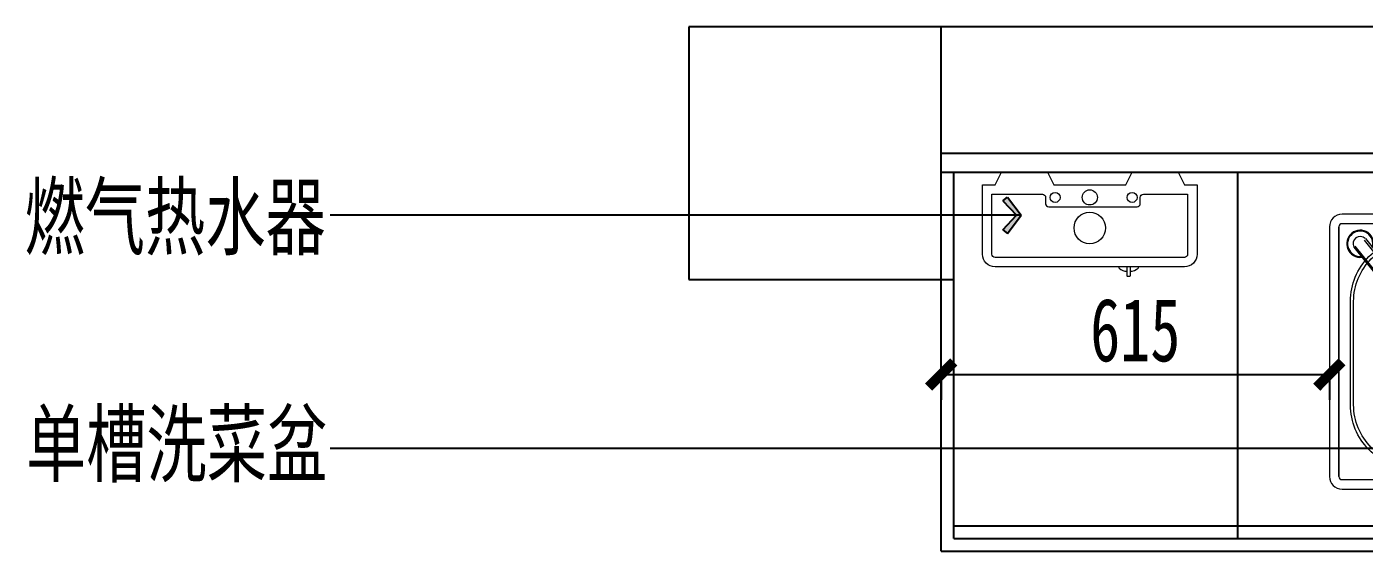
# Model space of a CAD drawing. Header units: millimetres. Extents: x 3104083 to 3173399, y -3165492 to -3044687.
# Drawn here: x 3113929 to 3116049, y -3155099 to -3154269 of the extents above; entities that cross this region are included whole.
import ezdxf

# ---------------------------------------------------------------- set-up
doc = ezdxf.new("R2010")
doc.units = ezdxf.units.MM
doc.header["$LTSCALE"] = 500
doc.header["$MEASUREMENT"] = 0
doc.header["$PDMODE"] = 2
doc.linetypes.add('ACAD_ISO03W100', pattern=[30, 12, -18])
doc.layers.get('0').update_dxf_attribs({"linetype": 'CONTINUOUS'})
doc.layers.get('DEFPOINTS').update_dxf_attribs({"linetype": 'CONTINUOUS'})
for name, color, linetype in [('D-节点尺寸', 5, 'CONTINUOUS'), ('P-完成面', 3, 'CONTINUOUS'), ('W-基础引线', 35, 'CONTINUOUS'), ('ZB_厨柜', 7, 'CONTINUOUS'), ('台面', 4, 'CONTINUOUS'), ('柜体', 2, 'CONTINUOUS')]:
    doc.layers.add(name, color=color, linetype=linetype)
doc.layers.add('墙体', color=6, linetype='CONTINUOUS', lineweight=25)
doc.layers.add('电器', color=85, linetype='CONTINUOUS', lineweight=15)
doc.styles.add('DIM', font='SimSun.ttf', dxfattribs={"width": 0.7})
doc.dimstyles.new('40', dxfattribs={"dimscale": 40, "dimtxt": 2.5, "dimasz": 1, "dimexe": 1, "dimexo": 1, "dimgap": 0.5, "dimtad": 1, "dimdec": 0, "dimzin": 0, "dimdsep": 46, "dimtxsty": 'DIM', "dimblk": 'ARCHTICK', "dimcen": 0, "dimclrd": 5, "dimclre": 5, "dimclrt": 35, "dimadec": 0, "dimazin": 0, "dimtfac": 0.5, "dimtdec": 0, "dimtix": 1, "dimtmove": 2, "dimatfit": 2, "dimldrblk": 'A', "dimfxl": 0, "dimtolj": 1, "dimtzin": 0, "dimlwd": -1, "dimlwe": -1, "dimarcsym": 0})
doc.dimstyles.new('基础引线', dxfattribs={"dimtxt": 3, "dimasz": 0.7, "dimexe": 2, "dimexo": 6, "dimgap": 1, "dimtad": 1, "dimdec": 0, "dimdsep": 46, "dimtxsty": 'Standard', "dimblk1": 'A', "dimblk2": 'A', "dimsah": 1, "dimcen": 3, "dimdle": 200, "dimclrd": 256, "dimclre": 256, "dimclrt": 2, "dimadec": 0, "dimazin": 0, "dimtfac": 1, "dimtdec": 0, "dimtix": 1, "dimtmove": 1, "dimatfit": 3, "dimldrblk": 'A', "dimfxl": 0, "dimtvp": 1, "dimtolj": 1, "dimtzin": 0, "dimarcsym": 0})

# ---------------------------------------------------------------- blocks, each defined once
blk = doc.blocks.new('热水器平面')
at = {"layer": '电器'}
for p, q in [((223135.7, -105688.4), (223135.7, -105686.4)), ((223165.7, -105686.4), (223165.7, -105688.4))]:
    blk.add_line(p, q, dxfattribs=at)
for points in [[(223146.2, -105556.4), (223156.2, -105536.4), (223229.2, -105536.4), (223239.2, -105556.4), (223259.2, -105556.4), (223259.2, -105666.4, -0.414214), (223239.2, -105686.4), (222939.2, -105686.4, -0.414214), (222919.2, -105666.4), (222919.2, -105556.4), (222939.2, -105556.4), (222949.2, -105536.4), (223022.2, -105536.4), (223032.2, -105556.4)], [(223024.2, -105591.4), (223164.2, -105591.4, 0.414214), (223169.2, -105586.4), (223169.2, -105576.4, -0.414214), (223174.2, -105571.4), (223244.2, -105571.4), (223244.2, -105666.4, -0.414214), (223239.2, -105671.4), (222939.2, -105671.4, -0.414214), (222934.2, -105666.4), (222934.2, -105571.4), (223014.2, -105571.4, -0.414214), (223019.2, -105576.4), (223019.2, -105586.4, 0.414214)]]:
    blk.add_lwpolyline(points, format="xyb", close=True, dxfattribs=at)
blk.add_lwpolyline([(223153.2, -105686.4), (223153.2, -105700.4, -0.414214), (223152.2, -105701.4), (223149.2, -105701.4, -0.414214), (223148.2, -105700.4), (223148.2, -105686.4)], format="xyb", dxfattribs=at)
for centre, radius in [((223034.2, -105576.4), 8), ((223089.2, -105576.4), 12), ((223156.2, -105576.4), 8), ((223089.2, -105624.8), 24.9)]:
    blk.add_circle(centre, radius, dxfattribs=at)
for centre, start, end in [((223149.3, -105672.5), 229.4531, 266.9441), ((223152.1, -105672.5), 273.0559, 310.5469)]:
    blk.add_arc(centre, 20.9, start, end, dxfattribs=at)
blk = doc.blocks.new('单水槽平面')
at = {"layer": '电器'}
for p, q in [((219867.1, -105956.4), (219377.5, -105956.4)), ((219357.5, -105976.4), (219357.5, -106371.4)), ((219372.5, -105976.4), (219372.5, -106371.4)), ((219372.5, -106371.4), (219372.5, -105976.4)), ((219867.1, -105971.4), (219377.5, -105971.4)), ((219872.1, -106371.4), (219872.1, -105976.4)), ((219887.1, -106371.4), (219887.1, -105976.4)), ((219412.7, -105997.6), (219503.2, -106110.5)), ((219414.5, -105995), (219505, -106107.9)), ((219396.1, -106008.4), (219486.6, -106121.3)), ((219397.8, -106006.9), (219488.4, -106119.8)), ((219834, -106004.9), (219796.9, -106037)), ((219838.5, -106009.9), (219798.8, -106040.1)), ((219377.5, -106376.4), (219867.1, -106376.4)), ((219377.5, -106376.4), (219867.1, -106376.4)), ((219377.5, -106391.4), (219867.1, -106391.4))]:
    blk.add_line(p, q, dxfattribs=at)
for points in [[(219823.4, -106022.6, -0.202235), (219853.6, -106094.2), (219853.6, -106258.2, -0.414214), (219753.6, -106358.2), (219490.9, -106358.2, -0.414214), (219390.9, -106258.2), (219390.9, -106094.2, -0.414214), (219490.9, -105994.2), (219753.6, -105994.2, -0.178633), (219818.6, -106018.2, -0.178633)], [(219819.3, -106025.6, -0.204737), (219848.6, -106094.2), (219848.6, -106258.2, -0.414214), (219753.6, -106353.2), (219490.9, -106353.2, -0.414214), (219395.9, -106258.2), (219395.9, -106094.2, -0.414214), (219490.9, -105999.2), (219753.6, -105999.2, -0.176592), (219814.8, -106021.5, -0.176592)]]:
    blk.add_lwpolyline(points, format="xyb", dxfattribs=at)
for centre, radius in [((219845, -105999.4), 12.3), ((219845, -105999.4), 9.28), ((219622.3, -106107.8), 36.7), ((219622.3, -106107.8), 29.7), ((219622.3, -106107.8), 6.95), ((219622.3, -106107.8), 4.95)]:
    blk.add_circle(centre, radius, dxfattribs=at)
for centre, radius, start, end in [((219377.5, -105976.4), 20, 90, 180), ((219377.5, -105976.4), 20, 90, 180), ((219867.1, -105976.4), 20, 0, 90), ((219377.5, -105976.4), 5, 90, 180), ((219867.1, -105976.4), 5, 0, 90), ((219406.3, -106003.1), 21.5, 340.7243, 277.0978), ((219406.3, -106003.1), 20, 343.5312, 274.3312), ((219406.3, -106003.1), 11.5, 46.7072, 207.3519), ((219798.2, -106038.4), 1.86, 128.1042, 288.8004), ((219494.7, -106113), 11.5, 225.4964, 26.4981), ((219377.5, -106371.4), 20, 180, 270), ((219377.5, -106371.4), 20, 180, 270), ((219377.5, -106371.4), 5, 180, 270), ((219867.1, -106371.4), 20, 270, 0), ((219867.1, -106371.4), 5, 270, 0)]:
    blk.add_arc(centre, radius, start, end, dxfattribs=at)
blk = doc.blocks.new('_ArchTick')
at = {"color": 0, "linetype": 'ByBlock', "const_width": 0.4}
blk.add_lwpolyline([(-0.5, -0.5), (0.5, 0.5)], dxfattribs=at)
blk = doc.blocks.new('*D2000')
at = {"layer": 'D-节点尺寸', "color": 5, "ltscale": 100}
for p, q in [((3115378.3, -3154818.6), (3115378.3, -3154859.7)), ((3115378.3, -3154819.7), (3115993.4, -3154819.7)), ((3115993.4, -3154818.6), (3115993.4, -3154859.7))]:
    blk.add_line(p, q, dxfattribs=at)
at = {"layer": 'DEFPOINTS', "color": 0, "ltscale": 100}
for p in [(3115378.3, -3154778.6), (3115993.4, -3154778.6), (3115993.4, -3154819.7)]:
    blk.add_point(p, dxfattribs=at)
at = {"layer": 'D-节点尺寸', "color": 5, "ltscale": 100, "xscale": 40, "yscale": 40, "zscale": 40, "rotation": 180}
blk.add_blockref('_ArchTick', (3115378.3, -3154819.7), dxfattribs=at)
at = {"layer": 'D-节点尺寸', "color": 5, "ltscale": 100, "xscale": 40, "yscale": 40, "zscale": 40}
blk.add_blockref('_ArchTick', (3115993.4, -3154819.7), dxfattribs=at)
at = {"layer": 'D-节点尺寸', "color": 35, "ltscale": 100, "insert": (3115685.9, -3154749.7), "char_height": 100, "attachment_point": 5, "style": 'DIM'}
blk.add_mtext('\\A1;615', dxfattribs=at)
blk = doc.blocks.new('A')
for p, q in [((-1.435, 1.148), (-1.09, 1.437)), ((-1.435, 1.148), (-0.369, 0)), ((-1.09, 1.437), (0, 0)), ((-0.369, 0), (-2.127, 0)), ((-1.435, -1.148), (-0.369, 0)), ((-1.09, -1.437), (0, 0)), ((-1.435, -1.148), (-1.09, -1.437))]:
    blk.add_line(p, q)
for points in [[(-1.435, 1.148), (-1.09, 1.437), (-0.369, 0), (0, 0)], [(-1.435, -1.148), (-1.09, -1.437), (-0.369, 0), (0, 0)]]:
    blk.add_solid(points)

msp = doc.modelspace()

# ---------------------------------------------------------------- linework, layer by layer
at = {"layer": 'P-完成面', "color": 3, "ltscale": 100}
msp.add_line((3115378.269, -3154499.407), (3117278.269, -3154499.407), dxfattribs=at)
at = {"layer": '台面', "linetype": 'ACAD_ISO03W100'}
for q in [(3115378.269, -3154669.407), (3117148.269, -3155099.407)]:
    msp.add_line((3115378.269, -3155099.407), q, dxfattribs=at)
at = {"layer": '墙体'}
for p, q in [((3115378.269, -3154269.407), (3114978.269, -3154269.407)), ((3114978.269, -3154269.407), (3114978.269, -3154669.407)), ((3116078.269, -3154269.407, 0), (3115378.269, -3154269.407)), ((3115378.269, -3154669.407), (3115378.269, -3154269.407)), ((3115378.275, -3154469.407), (3116078.269, -3154469.407, 0)), ((3114978.269, -3154669.407), (3115378.269, -3154669.407))]:
    msp.add_line(p, q, dxfattribs=at)
at = {"layer": '柜体'}
for p, q in [((3115398.269, -3155079.407), (3115398.269, -3154499.407)), ((3115848.269, -3155079.407), (3115848.269, -3154499.407)), ((3115378.269, -3154669.407), (3115398.269, -3154669.407)), ((3115398.269, -3155059.407), (3117368.269, -3155059.407)), ((3115398.269, -3155079.407), (3117368.269, -3155079.407))]:
    msp.add_line(p, q, dxfattribs=at)

# ---------------------------------------------------------------- block references
at = {"layer": 'ZB_厨柜', "color": 253}
for name, p in [('热水器平面', (2892524.578, -3048963.039)), ('单水槽平面', (2896635.989, -3048609.708))]:
    msp.add_blockref(name, p, dxfattribs=at)

# ---------------------------------------------------------------- texts
at = {"layer": 'D-节点尺寸', "color": 35, "ltscale": 100, "char_height": 100, "attachment_point": 5, "style": 'DIM'}
for s, insert in [('燃气热水器', (3114164.664, -3154575.727)), ('单槽洗菜盆', (3114166.947, -3154934.995))]:
    msp.add_mtext_dynamic_manual_height_columns(s, width=1011.95328, gutter_width=400, heights=[0], dxfattribs=dict(at, insert=insert))

# ---------------------------------------------------------------- dimensions: what is measured, and where the dimension line sits
at = {"layer": 'D-节点尺寸', "color": 251, "ltscale": 100}
dim = msp.add_linear_dim(base=(3115993.443, -3154819.681), p1=(3115378.269, -3154778.636), p2=(3115993.443, -3154778.636), dimstyle='40', dxfattribs=at)
dim.commit()
dim.dimension.update_dxf_attribs({"geometry": '*D2000', "text_midpoint": (3115685.856, -3154749.681)})

# ---------------------------------------------------------------- leaders
at = {"layer": 'W-基础引线'}
for points in [[(3115504.979, -3154567.628), (3114410.06, -3154567.628)], [(3116120.327, -3154936.778), (3114410.06, -3154936.778)]]:
    msp.add_leader(points, dimstyle='基础引线', override={"dimasz": 20}, dxfattribs=at)

doc.saveas('drawing.dxf')
